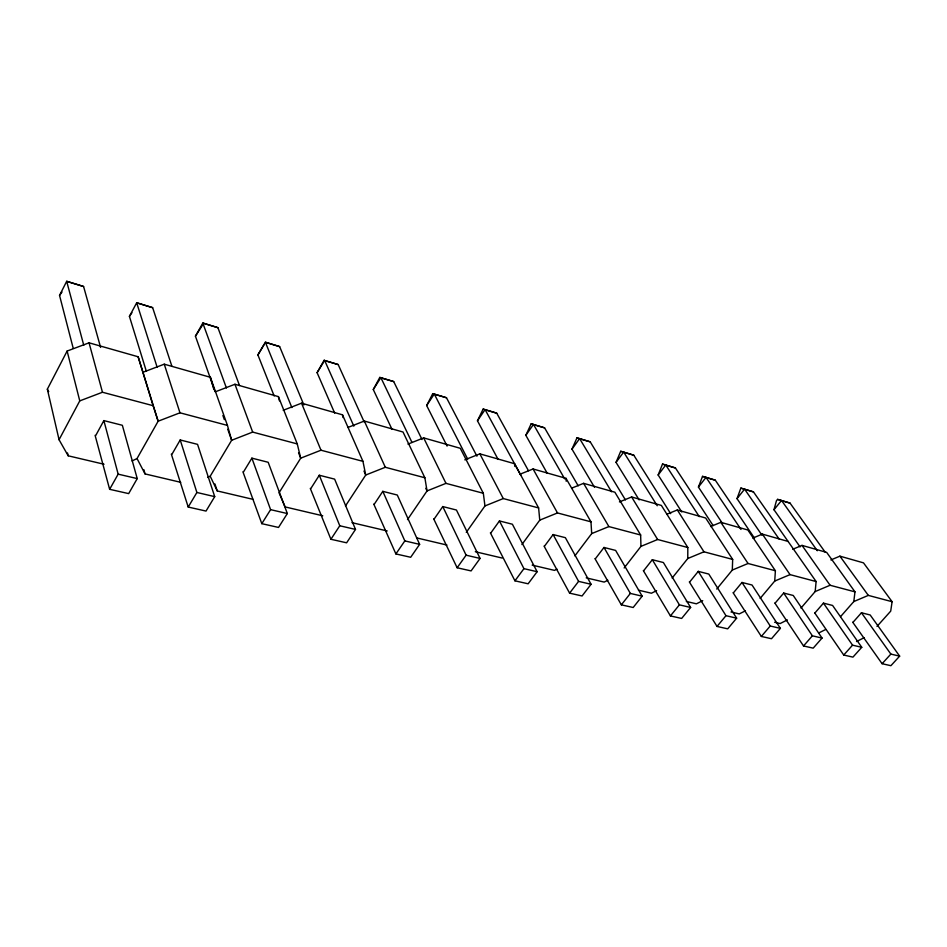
<?xml version="1.0" encoding="UTF-8"?>
<svg xmlns="http://www.w3.org/2000/svg" width="947" height="947" viewBox="0 0 947 947"><rect width="100%" height="100%" fill="white"/><g stroke="black" fill="none" stroke-linecap="round" stroke-linejoin="round"><path stroke-width="1.42" d="M672.145 578.049L687.771 558.517L687.818 547.52L661.373 505.426L631.613 496.974L619.433 501.934M716.737 589.046L732.303 570.058L732.67 559.417L705.657 518.009L677.306 509.96L666.783 514.268M760.133 598.433L774.729 581.056L775.392 570.745L747.87 530L720.845 522.33L710.605 526.544M800.973 608.081L815.178 591.544L816.113 581.541L753.457 491.884L740.85 488.119L737.003 498.643L761.921 535.162M840.605 616.58L853.803 601.558L854.975 591.851L826.672 552.397L802.014 545.389L792.746 549.26M830.874 559.949L839.906 556.161L863.498 562.861L892.098 601.7L890.713 611.123L876.993 626.429M800.097 546.928L773.983 509.735L776.433 500.785L777.582 499.377L790.035 503.106L825.062 552.006M722.537 523.537L698.424 487.078L702.52 476.365L715.293 480.188L754.487 538.156M681.793 511.996L658.141 474.992L662.509 464.101L675.436 467.96L713.127 525.561M639.154 499.909L616.035 462.361L620.699 451.281L633.792 455.199L670.665 513.641M594.479 487.255L571.976 449.138L576.96 437.869L590.218 441.835L625.411 499.886M547.295 473.382L525.834 435.3L531.149 423.83L544.584 427.843L578.191 485.823M498.122 459.437L477.454 420.788L483.136 409.104L496.725 413.164L528.473 470.73M447.091 446.096L426.659 405.541L432.743 393.656L446.499 397.764L476.945 456.194M73.215 348.318L59.543 295.417L66.681 281.306L83.585 286.491L100.607 347.407M104.028 464.243L68.184 455.803L59.057 439.728L47.35 389.17L67.13 351.053L89.054 342.814L138.144 356.77L158.137 421.214L137.031 458.537L132.059 460.964M392.022 429.37L373.284 389.537L379.783 377.427L393.715 381.582L422.031 439.562M59.057 439.728L79.761 400.889L102.465 392.247L153.094 405.683L158.137 421.214L179.977 412.809L227.446 425.404L231.648 440.272L210.21 476.199L207.63 477.454M146.371 371.342L129.419 316.381L136.688 302.78L152.645 307.668L171.916 366.335M95.742 435.49L103.862 420.598L122.352 425.286L137.232 478.59L128.674 493.612L109.639 489.315L95.091 435.336M334.682 413.117L317.103 372.68L324.075 360.345L338.174 364.559L364.228 422.054M215.099 391.727L195.437 336.185L202.812 323.045L217.905 327.674L239.508 385.512M109.639 489.315L118.162 474.151L103.862 420.598M171.94 454.288L180.214 439.964L197.556 444.356L214.72 496.642L206.02 511.072L188.204 507.047L171.336 454.146M274.156 395.964L257.904 354.924L265.373 342.234L279.649 346.614L303.869 404.961M257.904 354.924L264.249 344.294M188.204 507.047L196.881 492.476L180.214 439.964M243.497 471.937L251.89 458.147L268.179 462.278L287.332 513.546L278.525 527.443L261.81 523.667L242.929 471.795M317.103 372.68L324.632 360.405L353.847 426.15M261.81 523.667L270.593 509.652L251.89 458.147M373.284 389.537L380.86 377.64L411.969 442.427M310.817 488.545L319.293 475.24L334.634 479.135L355.504 529.42L346.614 542.809L330.905 539.269L310.285 488.415M195.437 336.185L202.35 325.377M345.477 505.97L365.731 475.027L385.311 467.273L424.872 477.773L427.038 490.925L407.494 519.619M330.905 539.269L339.772 525.763L319.293 475.24M426.659 405.541L434.271 394.023L467.723 459.165M374.278 504.206L382.813 491.351L397.29 495.032L419.628 544.359L410.69 557.274L395.893 553.936L373.769 504.076M477.454 420.788L485.089 409.601L520.72 475.063M129.419 316.381L131.929 312.711M395.893 553.936L404.831 540.903L382.813 491.351M434.188 518.98L442.77 506.562L456.442 510.031L480.07 558.434L471.085 570.911L457.129 567.762L433.702 518.861M525.834 435.3L533.481 424.434L564.661 478.827M466.279 532.356L484.959 505.935L503.271 498.56L538.618 507.935L539.754 520.14L521.904 544.561M457.129 567.762L466.113 555.179L442.77 506.562M490.842 532.948L499.448 520.945L512.386 524.224L537.127 571.716L528.13 583.79L514.943 580.819L490.38 532.841M571.976 449.138L579.623 438.591L611.549 491.777M59.543 295.417L62.005 292.067M514.943 580.819L523.94 568.65L499.448 520.945M544.489 546.194L553.107 534.558L565.371 537.671L591.07 584.275L582.074 595.971L569.597 593.153L544.063 546.088M616.035 462.361L623.671 452.098L657.23 505.745M574.876 555.865L591.686 533.599L608.874 526.579L640.646 535.008L640.953 546.372L624.156 567.975M658.141 474.992L665.765 465.001L699.288 516.648M595.379 558.742L603.997 547.461L615.633 550.42L642.161 596.172L633.176 607.501L621.35 604.837L594.976 558.635M569.597 593.153L578.593 581.375L591.07 584.275M698.424 487.078L706.036 477.347L741.004 529.456M643.711 570.662L652.317 559.724L663.385 562.53L690.623 607.465L681.651 618.45L670.429 615.917L643.321 570.567M621.35 604.837L630.347 593.426L642.161 596.172M737.003 498.643L744.591 489.161L779.038 538.938M689.676 582.003L698.259 571.372L708.782 574.048L736.636 618.178L727.698 628.844L717.033 626.441L689.309 581.908M670.429 615.917L679.401 604.849L690.623 607.465M773.983 509.735L781.535 500.49L817.308 550.752M733.44 592.798L741.998 582.464L752.025 585.009L780.387 628.37L771.497 638.728L761.341 636.443L733.096 592.715M717.033 626.441L725.97 615.692L736.636 618.178M775.167 603.085L783.678 593.047L793.243 595.474L822.043 638.065L813.201 648.15L803.529 645.961L774.824 603.002M761.341 636.443L770.242 626.003L780.387 628.37M814.976 612.91L823.452 603.132L832.591 605.453L861.758 647.31L852.951 657.123L843.73 655.04L814.657 612.827M803.529 645.961L812.384 635.816L822.043 638.065M853.022 622.297L861.45 612.768L870.175 614.982L899.65 656.141L890.902 665.694L882.095 663.705L852.714 622.215M843.73 655.04L852.549 645.167L861.758 647.31M882.095 663.705L890.855 654.093L899.65 656.141M856.514 641.545L864.102 637.722M787.359 619.918L780.139 623.552L774.622 622.25M819.191 632.75L825.654 629.495M702.721 600.658L696.4 603.819L686.326 601.44M745.419 610.827L739.252 613.916L731.025 611.975M607.856 580.262L604.186 582.085L586.217 577.859M656.626 590.632L651.429 593.224L638.467 590.17M557.002 569.135L554.492 570.378L532.167 565.122M853.803 601.558L868.316 595.391L892.098 601.7M815.178 591.544L830.081 585.258L854.975 591.851M774.729 581.056L790.035 574.628L816.113 581.541M732.303 570.058L748.047 563.489L775.392 570.745M687.771 558.517L703.964 551.805L732.67 559.417M752.853 538.074L762.359 534.12L788.164 541.459M640.953 546.372L657.632 539.506L687.818 547.52M539.754 520.14L557.487 512.943L590.975 521.833L591.686 533.599M572.012 488.013L583.601 483.337L614.875 492.215L640.646 535.008M519.808 474.293L533.078 468.978L565.998 478.33L590.975 521.833M484.959 505.935L483.325 493.28L445.966 483.361L427.038 490.925L425.795 488.309M464.788 459.84L479.845 453.85L514.541 463.71L538.618 507.935M407.932 444.107L423.676 437.893L460.289 448.298L483.325 493.28M348.07 427.405L364.335 421.036L403.031 432.021L424.872 477.773M363.979 471.038L365.731 475.027L362.95 461.343L320.986 450.216L300.708 458.17L279.034 492.795L285.165 506.929L322.749 515.784M283.2 410.3L301.537 403.185L342.494 414.822L362.95 461.343M298.554 452.761L300.708 458.17L297.263 443.918L252.671 432.092L231.648 440.272L227.754 429.251M215.963 391.561L234.951 384.269L278.394 396.615L297.263 443.918M143.163 372.207L164.257 364.181L210.4 377.297L227.446 425.404M118.162 474.151L137.232 478.59M196.881 492.476L214.72 496.642M270.593 509.652L287.332 513.546M339.772 525.763L355.504 529.42M404.831 540.903L419.628 544.359M466.113 555.179L480.07 558.434M523.94 568.65L537.127 571.716M137.031 458.537L145.045 473.914L180.747 482.319M210.21 476.199L217.23 490.925L252.979 499.341M352.012 522.673L387.216 530.971M416.822 537.943L446.937 545.046M475.311 551.722L502.147 558.043M83.585 286.491L66.681 281.306L83.762 345.276M152.645 307.668L136.688 302.78L157.143 367.247M217.905 327.674L202.812 323.045L226.404 387.986M279.649 346.614L265.373 342.234L291.865 407.589M338.174 364.559L324.075 360.345M393.715 381.582L379.783 377.427M446.499 397.764L432.743 393.656M496.725 413.164L483.136 409.104M544.584 427.843L531.149 423.83M590.218 441.835L576.96 437.869M633.792 455.199L620.699 451.281M675.436 467.96L662.509 464.101M715.293 480.188L702.52 476.365M753.457 491.884L740.85 488.119M790.035 503.106L777.582 499.377M839.906 556.161L868.316 595.391M861.45 612.768L890.855 654.093M802.014 545.389L830.081 585.258M823.452 603.132L852.549 645.167M762.359 534.12L790.035 574.628M783.678 593.047L812.384 635.816M720.845 522.33L748.047 563.489M741.998 582.464L770.242 626.003M677.306 509.96L703.964 551.805M698.259 571.372L725.97 615.692M631.613 496.974L657.632 539.506M652.317 559.724L679.401 604.849M583.601 483.337L608.874 526.579M603.997 547.461L630.347 593.426M533.078 468.978L557.487 512.943M47.35 389.17L48.723 391.644M553.107 534.558L578.593 581.375M479.845 453.85L503.271 498.56M423.676 437.893L445.966 483.361M364.335 421.036L385.311 467.273M301.537 403.185L320.986 450.216M234.951 384.269L252.671 432.092M222.888 415.484L224.344 419.616M214.922 483.953L217.23 490.925M164.257 364.181L179.977 412.809M138.144 356.77L153.094 405.683M210.4 377.297L213.844 389.395M143.837 469.653L145.045 473.914M89.054 342.814L102.465 392.247M67.13 351.053L79.761 400.889M278.394 396.615L279.436 400.865M67.521 452.997L68.184 455.803M342.494 414.822L343.063 417.556M514.541 463.71L514.825 466.421M565.998 478.33L566.211 481.265"/></g></svg>
